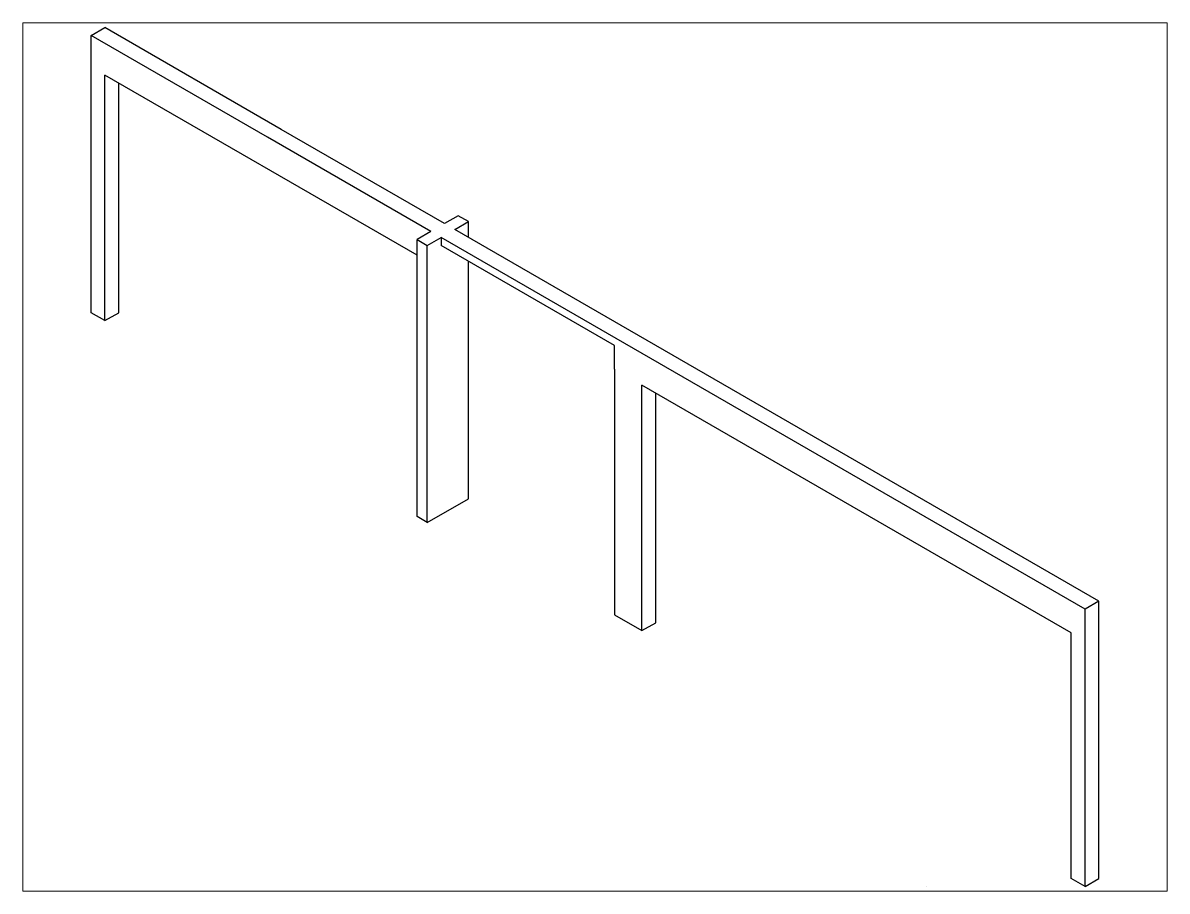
# Paper-space layout 'Layout2' of a CAD drawing. Header units: millimetres. Extents: x 26 to 231, y 20 to 176.
# The model-space entities are those that its viewports show. They can reach past a viewport. Long polylines and large blocks are cut down to what shows.
import ezdxf

# ---------------------------------------------------------------- set-up
doc = ezdxf.new("R2010")
doc.units = ezdxf.units.MM
doc.layers.add('Kontur', color=7, linetype='Continuous')

msp = doc.modelspace()

# ---------------------------------------------------------------- linework, layer by layer
at = {"layer": 'Kontur'}
for p, q in [((-11299, 10998), (-11126, 11098)), ((-9073, 9713), (-11299, 10998)), ((-11299, 7498), (-11299, 10998)), ((-8900, 9813), (-11126, 11098)), ((-11299, 7498), (-11299, 10598)), ((-7186, 8223), (-11126, 10498)), ((-11126, 7398), (-11126, 10498)), ((-10953, 7498), (-10953, 10398)), ((-7012, 8523), (-9073, 9713)), ((-6839, 8623), (-8900, 9813)), ((-6666, 8723), (-6839, 8623)), ((-6536, 8648), (-6666, 8723)), ((-6709, 8548), (-6536, 8648)), ((1422, 3854), (-6709, 8548)), ((-6536, 8448), (-6536, 8648)), ((-7012, 8523), (-7186, 8423)), ((-7186, 4923), (-7186, 8423)), ((-7186, 8423), (-7056, 8348)), ((-7056, 8348), (-6882, 8448)), ((1249, 3754), (-6882, 8448)), ((-6882, 8448), (-6882, 8348)), ((-7056, 4848), (-7056, 8348)), ((-4692, 7084), (-6882, 8348)), ((-6536, 5148), (-6536, 8148)), ((-11126, 7398), (-11299, 7498)), ((-11126, 7398), (-10953, 7498)), ((-4692, 6784), (-4692, 7084)), ((-4692, 6784), (-4692, 3684)), ((1076, 3454), (-4345, 6584)), ((-4345, 3484), (-4345, 6584)), ((-4172, 3584), (-4172, 6484)), ((-7056, 4848), (-6536, 5148)), ((-7056, 4848), (-7186, 4923)), ((1422, 3854), (1249, 3754)), ((1422, 354), (1422, 3854)), ((-4692, 3684), (-4345, 3484)), ((1249, 254), (1249, 3754)), ((-4345, 3484), (-4172, 3584)), ((1076, 354), (1076, 3454)), ((1249, 254), (1076, 354)), ((1249, 254), (1422, 354)), ((-751, 254), (-751, 254))]:
    msp.add_line(p, q, dxfattribs=at)

psp = doc.layouts.new('Layout2')

# ---------------------------------------------------------------- viewports
at = {"layer": 'Kontur', "view_target_point": (-5167.72, 8726.94)}
psp.add_viewport(center=(128.5, 97.5), size=(205.6, 156), view_center_point=(229.33, -3050.98), view_height=10962.8417, dxfattribs=at)

doc.saveas('drawing.dxf')
